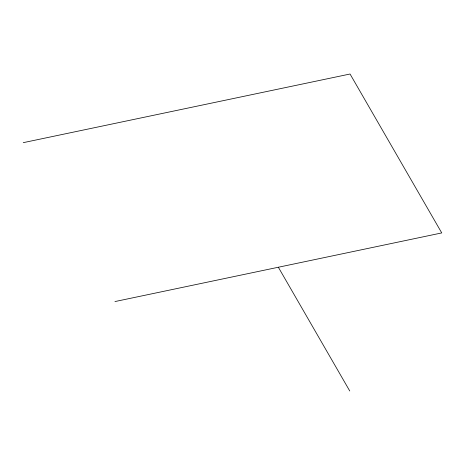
<?xml version="1.0" encoding="UTF-8"?>
<svg xmlns="http://www.w3.org/2000/svg" width="465" height="465" viewBox="0 0 465 465"><rect width="100%" height="100%" fill="white"/><g stroke="black" fill="none" stroke-linecap="round" stroke-linejoin="round"><path stroke-width="0.7" d="M23.25 142.662L350.052 74.016L441.75 232.924L114.948 301.564M278.349 267.241L349.756 390.984"/></g></svg>
